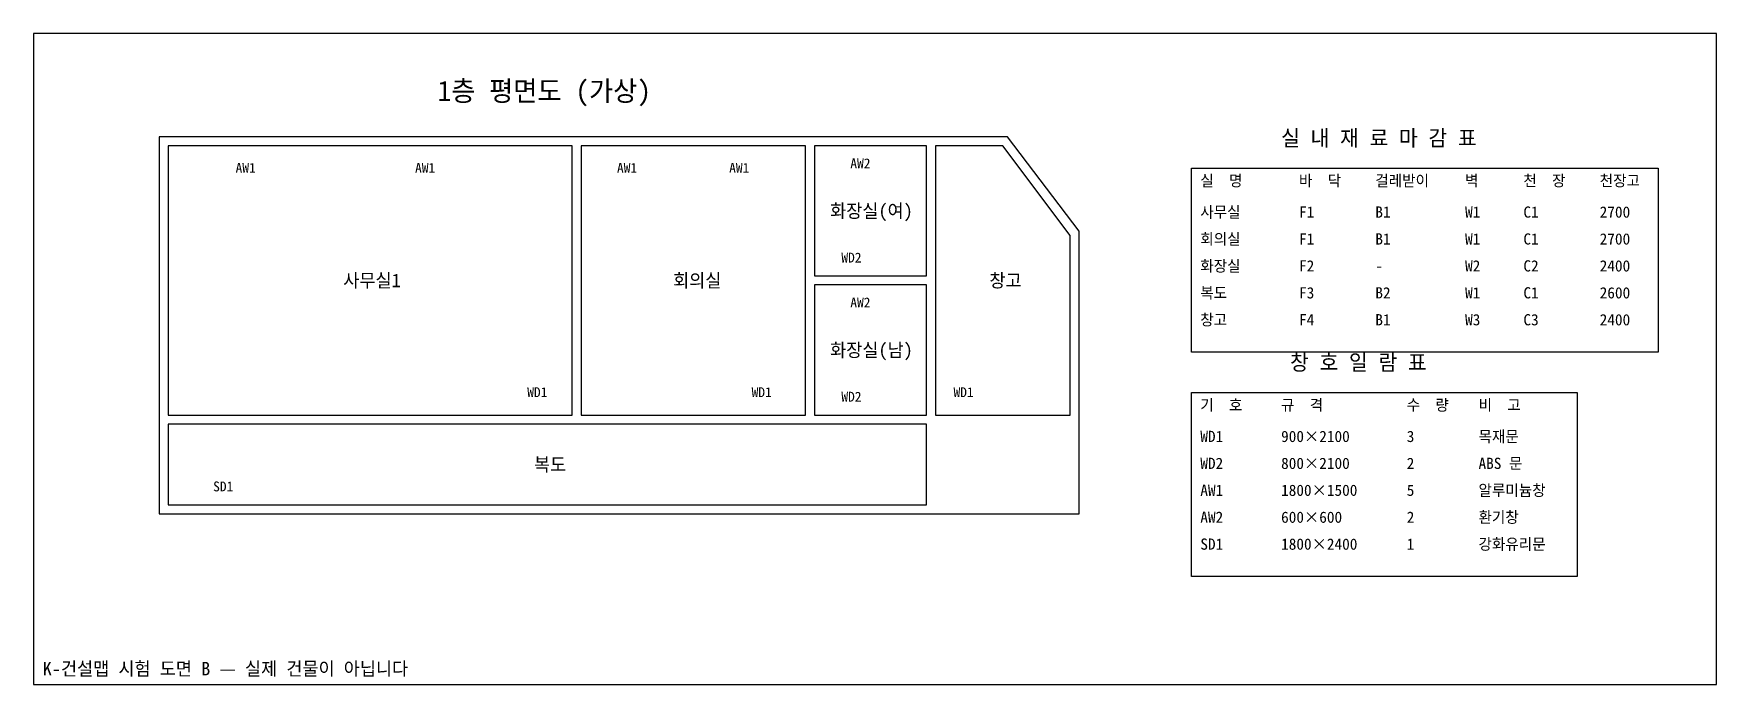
# Model space of a CAD drawing. Header units: millimetres. Extents: x -3000 to 34500, y -6000 to 8500.
import ezdxf

# ---------------------------------------------------------------- set-up
doc = ezdxf.new("R2010")
doc.units = ezdxf.units.MM
for name, color, linetype in [('A-글자', 7, 'Continuous'), ('A-도곽', 7, 'Continuous'), ('A-벽', 7, 'Continuous'), ('A-실', 7, 'Continuous'), ('A-실명', 7, 'Continuous'), ('A-창호', 7, 'Continuous'), ('A-표', 7, 'Continuous')]:
    doc.layers.add(name, color=color, linetype=linetype)

msp = doc.modelspace()

# ---------------------------------------------------------------- linework, layer by layer
at = {"layer": 'A-도곽'}
msp.add_lwpolyline([(-3000, -6000), (34500, -6000), (34500, 8500), (-3000, 8500)], close=True, dxfattribs=at)
at = {"layer": 'A-벽'}
msp.add_lwpolyline([(-200, -2200), (20300, -2200), (20300, 4100), (18700, 6200), (-200, 6200)], close=True, dxfattribs=at)
at = {"layer": 'A-실'}
for points in [[(0, 0), (9000, 0), (9000, 6000), (0, 6000)], [(9200, 0), (14200, 0), (14200, 6000), (9200, 6000)], [(14400, 3100), (16900, 3100), (16900, 6000), (14400, 6000)], [(17100, 0), (20100, 0), (20100, 4000), (18600, 6000), (17100, 6000)], [(14400, 0), (16900, 0), (16900, 2900), (14400, 2900)], [(0, -2000), (16900, -2000), (16900, -200), (0, -200)]]:
    msp.add_lwpolyline(points, close=True, dxfattribs=at)
at = {"layer": 'A-표'}
for points in [[(22800, 5500), (33200, 5500), (33200, 1400), (22800, 1400)], [(22800, 500), (31400, 500), (31400, -3600), (22800, -3600)]]:
    msp.add_lwpolyline(points, close=True, dxfattribs=at)

# ---------------------------------------------------------------- texts
at = {"layer": 'A-글자'}
for s, height, p in [('1층 평면도 (가상)', 450, (6000, 7000)), ('K-건설맵 시험 도면 B — 실제 건물이 아닙니다', 300, (-2800, -5800))]:
    msp.add_text(s, height=height, dxfattribs=at).set_placement(p)
at = {"layer": 'A-실명'}
for s, p in [('화장실(여)', (14750, 4400)), ('사무실1', (3900, 2850)), ('회의실', (11250, 2850)), ('창고', (18300, 2850)), ('화장실(남)', (14750, 1300)), ('복도', (8150, -1250))]:
    msp.add_text(s, height=300, dxfattribs=at).set_placement(p)
at = {"layer": 'A-창호'}
for s, p in [('AW2', (15200, 5500)), ('AW1', (1500, 5400)), ('AW1', (5500, 5400)), ('AW1', (10000, 5400)), ('AW1', (12500, 5400)), ('WD2', (15000, 3400)), ('AW2', (15200, 2400)), ('WD1', (8000, 400)), ('WD1', (13000, 400)), ('WD2', (15000, 300)), ('WD1', (17500, 400)), ('SD1', (1000, -1700))]:
    msp.add_text(s, height=220, dxfattribs=at).set_placement(p)
at = {"layer": 'A-표'}
for s, height, p in [('실 내 재 료 마 감 표', 350, (24800, 6000)), ('실  명', 250, (23000, 5100)), ('바  닥', 250, (25200, 5100)), ('걸레받이', 250, (26900, 5100)), ('벽', 250, (28900, 5100)), ('천  장', 250, (30200, 5100)), ('천장고', 250, (31900, 5100)), ('사무실', 250, (23000, 4400)), ('F1', 250, (25200, 4400)), ('B1', 250, (26900, 4400)), ('W1', 250, (28900, 4400)), ('C1', 250, (30200, 4400)), ('2700', 250, (31900, 4400)), ('회의실', 250, (23000, 3800)), ('F1', 250, (25200, 3800)), ('B1', 250, (26900, 3800)), ('W1', 250, (28900, 3800)), ('C1', 250, (30200, 3800)), ('2700', 250, (31900, 3800)), ('화장실', 250, (23000, 3200)), ('F2', 250, (25200, 3200)), ('W2', 250, (28900, 3200)), ('C2', 250, (30200, 3200)), ('2400', 250, (31900, 3200)), ('-', 250, (26900, 3200)), ('복도', 250, (23000, 2600)), ('F3', 250, (25200, 2600)), ('B2', 250, (26900, 2600)), ('W1', 250, (28900, 2600)), ('C1', 250, (30200, 2600)), ('2600', 250, (31900, 2600)), ('창고', 250, (23000, 2000)), ('F4', 250, (25200, 2000)), ('B1', 250, (26900, 2000)), ('W3', 250, (28900, 2000)), ('C3', 250, (30200, 2000)), ('2400', 250, (31900, 2000)), ('창 호 일 람 표', 350, (25000, 1000)), ('기  호', 250, (23000, 100)), ('규  격', 250, (24800, 100)), ('수  량', 250, (27600, 100)), ('비  고', 250, (29200, 100)), ('WD1', 250, (23000, -600)), ('900×2100', 250, (24800, -600)), ('3', 250, (27600, -600)), ('목재문', 250, (29200, -600)), ('WD2', 250, (23000, -1200)), ('800×2100', 250, (24800, -1200)), ('2', 250, (27600, -1200)), ('ABS 문', 250, (29200, -1200)), ('AW1', 250, (23000, -1800)), ('1800×1500', 250, (24800, -1800)), ('5', 250, (27600, -1800)), ('알루미늄창', 250, (29200, -1800)), ('AW2', 250, (23000, -2400)), ('600×600', 250, (24800, -2400)), ('2', 250, (27600, -2400)), ('환기창', 250, (29200, -2400)), ('SD1', 250, (23000, -3000)), ('1800×2400', 250, (24800, -3000)), ('1', 250, (27600, -3000)), ('강화유리문', 250, (29200, -3000))]:
    msp.add_text(s, height=height, dxfattribs=at).set_placement(p)

doc.saveas('drawing.dxf')
